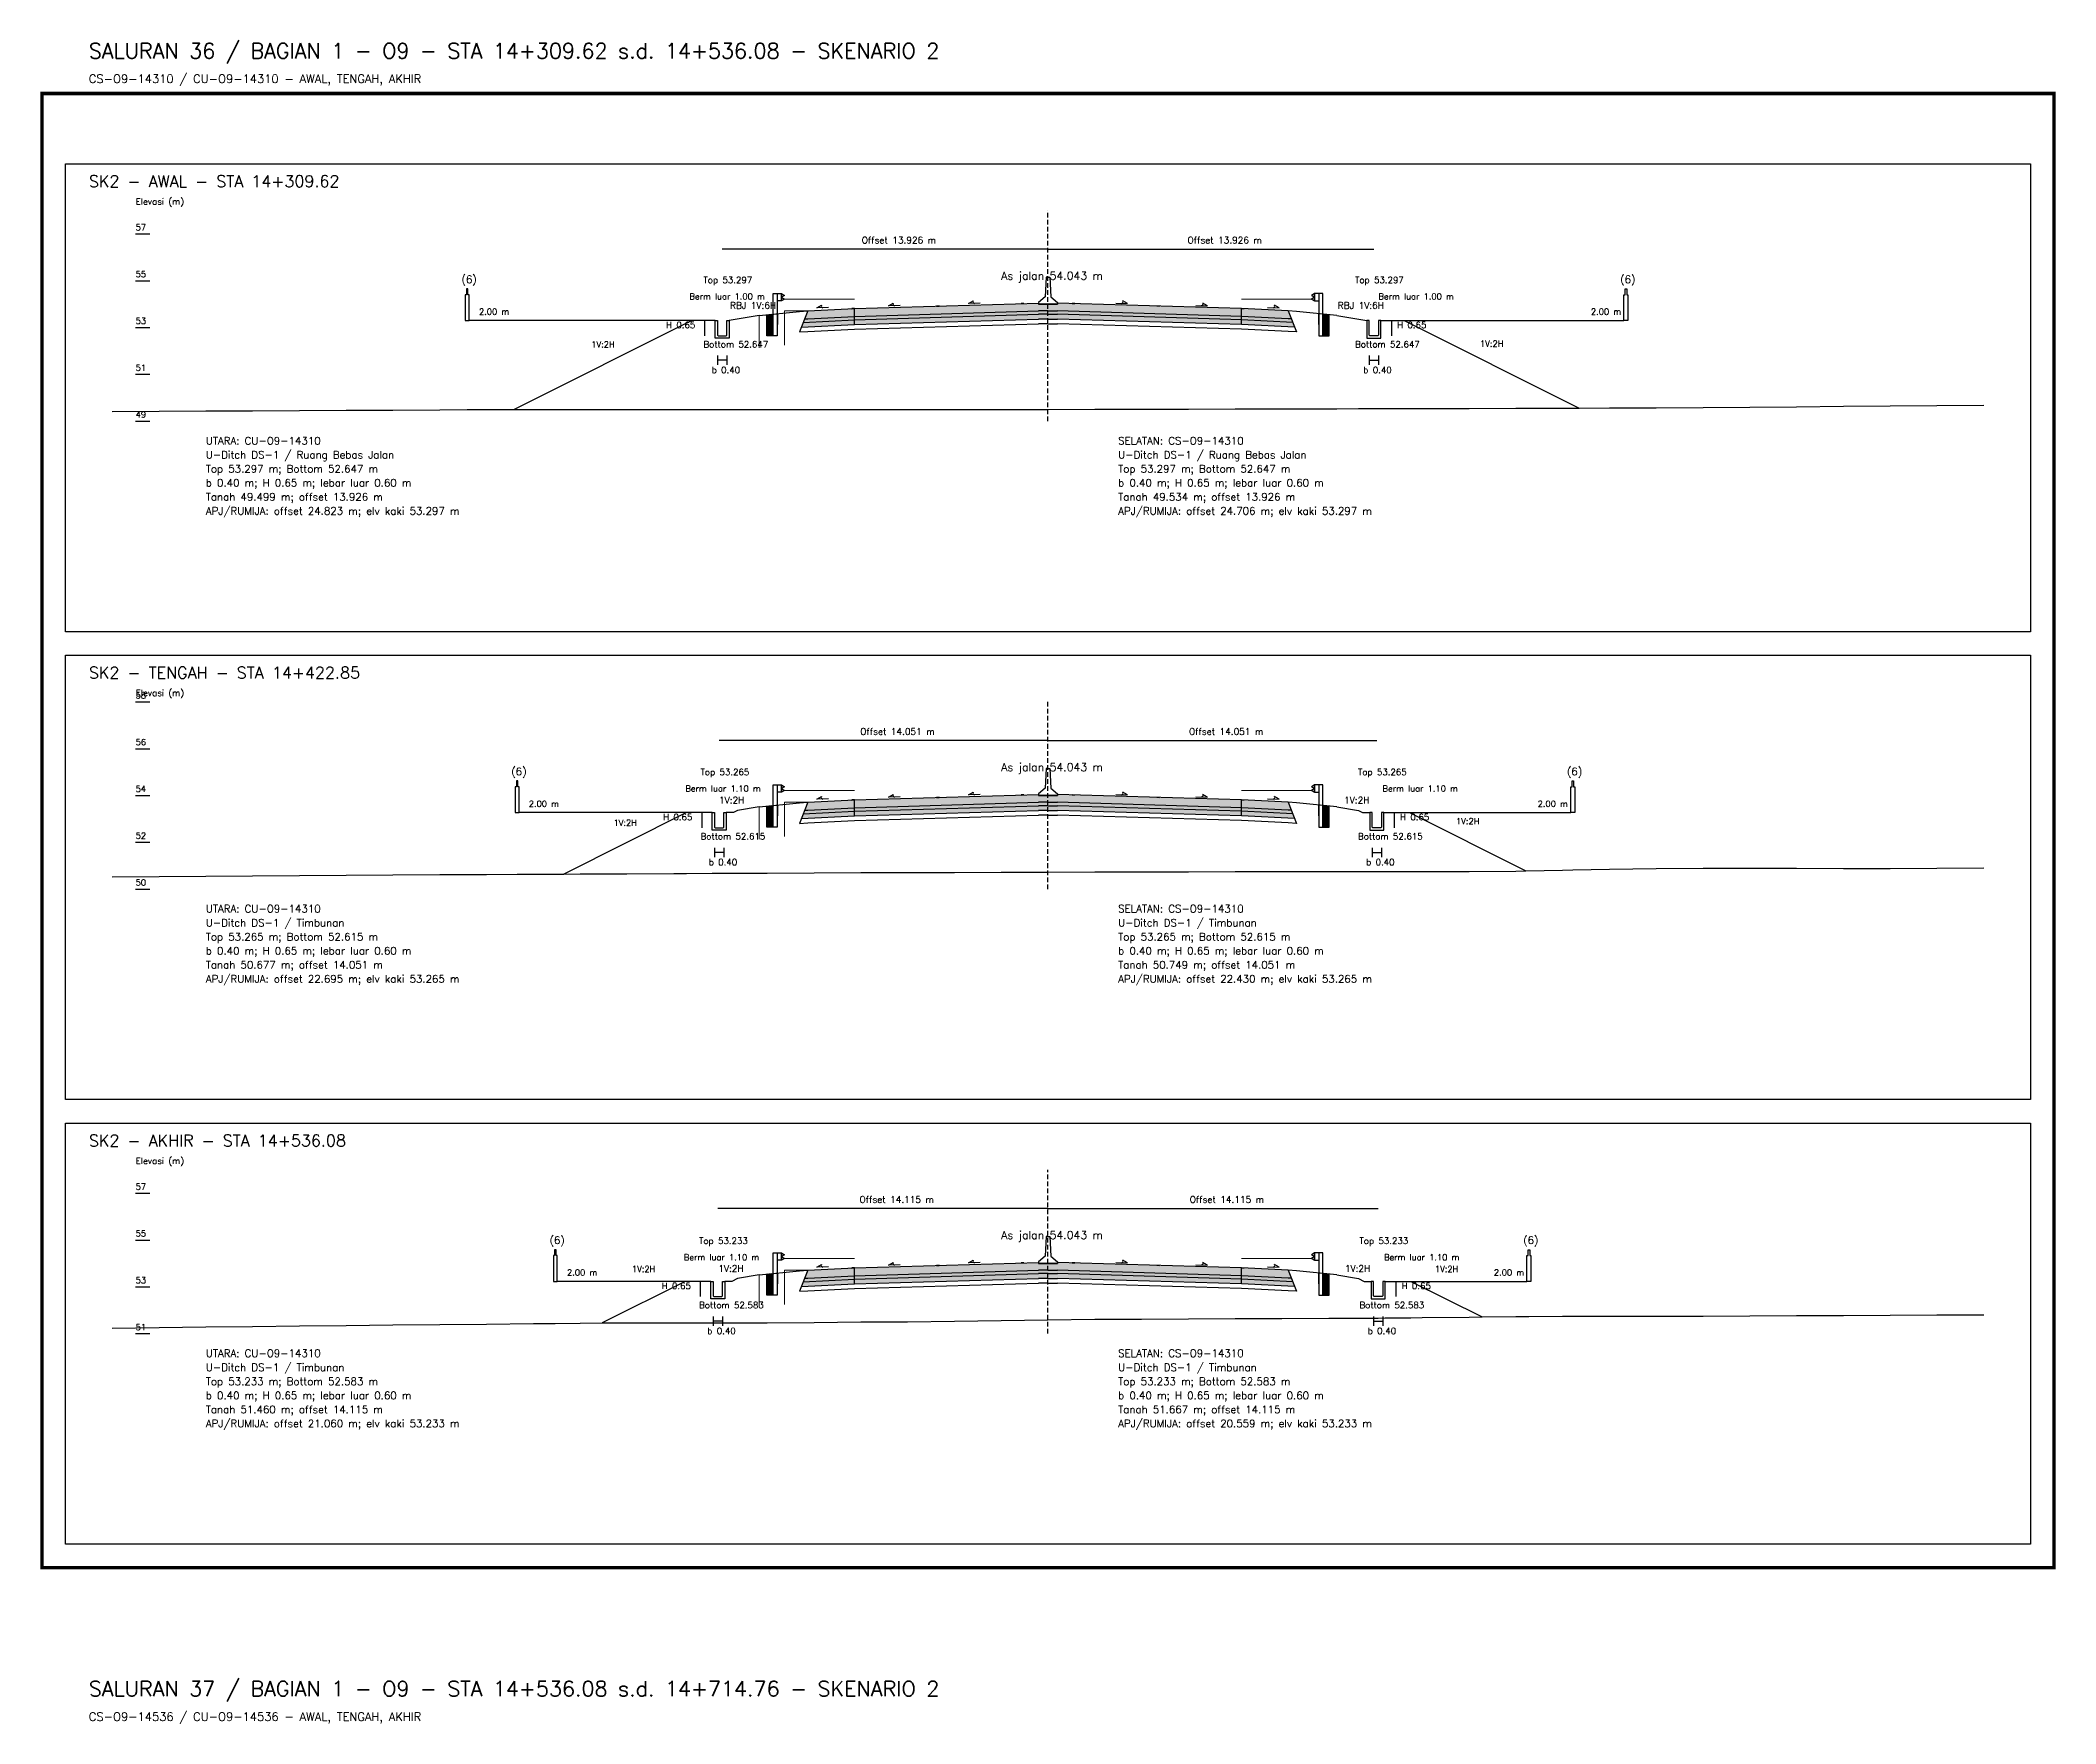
# Model space of a CAD drawing. Header units: metres. Extents: x -24715 to -24517, y 27498 to 30841.
# Drawn here: x -24617.7 to -24531.5, y 28049.6 to 28121.5 of the extents above; entities that cross this region are included whole.
import ezdxf

# ---------------------------------------------------------------- set-up
doc = ezdxf.new("R2010")
doc.units = ezdxf.units.M
doc.linetypes.add('PS_DASH', pattern=[0.3, 0.2, -0.1])
for name, color, linetype, lineweight in [('Dimensi', 230, 'Continuous', 20), ('GRS-ARSIR (HATCH)', 8, 'Continuous', 9), ('Guardrail', 20, 'Continuous', 30), ('HATCH - Beton ramping', 210, 'Continuous', 9), ('HATCH - LFA', 30, 'Continuous', 9), ('HATCH - Pavement', 50, 'Continuous', 9), ('Marka', 20, 'Continuous', 30), ('POT_ALL_GROUP', 2, 'Continuous', 70)]:
    doc.layers.add(name, color=color, linetype=linetype, lineweight=lineweight)
for name, color, linetype in [('POT_ALL_APJ', 2, 'Continuous'), ('POT_ALL_BORDER', 8, 'Continuous'), ('POT_ALL_CHANNEL2', 7, 'Continuous'), ('POT_ALL_DIM', 7, 'Continuous'), ('POT_ALL_GROUND', 1, 'Continuous'), ('POT_ALL_GUIDE', 8, 'Continuous'), ('POT_ALL_ROAD', 4, 'Continuous')]:
    doc.layers.add(name, color=color, linetype=linetype)
doc.styles.get("Standard").update_dxf_attribs({"font": 'simplex.shx'})

# ---------------------------------------------------------------- blocks, each defined once
blk = doc.blocks.new('JALAN_ASLI_TIPIKAL_2OKT_METER')
at = {"layer": 'Guardrail', "lineweight": 9}
h = blk.add_hatch(dxfattribs=at)
h.set_pattern_fill('JIS_LC_20', color=256, scale=0.002)
h.set_pattern_definition([(45, (-29.65569, -21.99233), (-0.02828427, 0.02828427), []), (45, (-29.65489, -21.99233), (-0.02828427, 0.02828427), [])])
h.paths.add_polyline_path([(-12.025, -1.394), (-11.753, -1.394), (-11.753, -0.471), (-12.018, -0.498)])
h = blk.add_hatch(dxfattribs=at)
h.set_pattern_fill('JIS_LC_20', color=256, scale=0.002)
h.set_pattern_definition([(45, (-29.40569, -21.99233), (-0.02828427, 0.02828427), []), (45, (-29.40489, -21.99233), (-0.02828427, 0.02828427), [])])
h.paths.add_polyline_path([(12.018, -0.498), (11.753, -0.471), (11.753, -1.394), (12.025, -1.394)])
at = {"layer": 'HATCH - Beton ramping'}
h = blk.add_hatch(dxfattribs=at)
h.set_pattern_fill('AR-CONC', color=256, scale=0.0005)
h.set_pattern_definition([(50, (-28.949556, -21.99233), (0.09109233, -0.00796954), [0.009525, -0.104775]), (355, (-28.94956, -21.99233), (-0.0176217, 0.09552842), [0.00762, -0.0838203]), (100.45144, (-28.941965, -21.992995), (0.07347062, 0.08755888), [0.008095, -0.08904512]), (46.1842, (-28.94956, -21.96693), (0.13553952, -0.02102116), [0.0142875, -0.1571625]), (96.63556, (-28.93826, -21.96868), (0.11870207, 0.12371306), [0.0121425, -0.1335678]), (351.18415, (-28.94956, -21.96693), (0.11870207, 0.12371306), [0.01143, -0.12572987]), (21, (-28.936856, -21.97328), (0.0758072, -0.0511326), [0.009525, -0.104775]), (326, (-28.93686, -21.97328), (0.03090101, 0.09209398), [0.00762, -0.08382]), (71.45144, (-28.93054, -21.97754), (0.1067082, 0.04096138), [0.008095, -0.08904497]), (37.5, (-28.949556, -21.99233), (0.001544302, 0.04227752), [0, -0.082804, 0, -0.08509, 0, -0.0841375]), (7.5, (-28.949556, -21.99233), (0.03340983, 0.05009029), [0, -0.048514, 0, -0.080899, 0, -0.0320675]), (327.5, (-28.977877, -21.99233), (0.067795298, -0.002864372), [0, -0.03175, 0, -0.09906, 0, -0.131445]), (317.5, (-28.990577, -21.99233), (0.07406459, 0.01271325), [0, -0.041275, 0, -0.065786, 0, -0.093345])])
h.paths.add_polyline_path([(-8.27, -0.566), (-10.401, -0.666), (-10.461, -0.826), (-8.27, -0.716)])
h.paths.add_polyline_path([(-0.4, -0.48), (0, -0.48), (0, -0.33), (-0.4, -0.33), (-8.27, -0.566), (-8.27, -0.716)])
h = blk.add_hatch(dxfattribs=at)
h.set_pattern_fill('AR-CONC', color=256, scale=0.0005)
h.set_pattern_definition([(50, (-28.699556, -21.99233), (0.09109233, -0.00796954), [0.009525, -0.104775]), (355, (-28.69956, -21.99233), (-0.01762171, 0.09552842), [0.00762, -0.0838203]), (100.45144, (-28.691965, -21.992995), (0.07347062, 0.08755888), [0.008095, -0.08904512]), (46.1842, (-28.69956, -21.96693), (0.13553952, -0.02102116), [0.0142875, -0.1571625]), (96.63556, (-28.68826, -21.96868), (0.11870207, 0.12371306), [0.0121425, -0.1335678]), (351.18415, (-28.69956, -21.96693), (0.11870207, 0.12371306), [0.01143, -0.12572987]), (21, (-28.686856, -21.97328), (0.0758072, -0.0511326), [0.009525, -0.104775]), (326, (-28.68686, -21.97328), (0.03090101, 0.09209398), [0.00762, -0.08382]), (71.45144, (-28.68054, -21.97754), (0.10670821, 0.04096138), [0.008095, -0.08904497]), (37.5, (-28.699556, -21.99233), (0.001544302, 0.04227752), [0, -0.082804, 0, -0.08509, 0, -0.0841375]), (7.5, (-28.699556, -21.99233), (0.03340983, 0.050090287), [0, -0.048514, 0, -0.080899, 0, -0.0320675]), (327.5, (-28.727877, -21.99233), (0.067795298, -0.002864372), [0, -0.03175, 0, -0.09906, 0, -0.131445]), (317.5, (-28.740577, -21.99233), (0.07406459, 0.012713246), [0, -0.041275, 0, -0.065786, 0, -0.093345])])
h.paths.add_polyline_path([(8.27, -0.566), (10.401, -0.666), (10.461, -0.826), (8.27, -0.716)])
h.paths.add_polyline_path([(0.4, -0.48), (0, -0.48), (0, -0.33), (0.4, -0.33), (8.27, -0.566), (8.27, -0.716)])
at = {"layer": 'HATCH - LFA'}
h = blk.add_hatch(dxfattribs=at)
h.set_pattern_fill('GRAVEL', color=256, scale=0.0075)
h.set_pattern_definition([(228.012788, (-28.812396, -21.801831), (-1.524, -1.7145), [0.0256291, -2.5372863]), (184.96974, (-28.829541, -21.820881), (2.2859999991, 0.1905000109), [0.04398035, -4.3540537]), (132.510447, (-28.873356, -21.824691), (1.9050000008, -2.0954999993), [0.0310111, -3.0701042]), (267.27369, (-28.947651, -21.872316), (0.1905000004, 3.81), [0.0400503, -3.9649828]), (292.833654, (-28.949556, -21.912321), (-0.9525, 2.286), [0.0392725, -3.8879856]), (357.27369, (-28.934316, -21.948516), (-3.81, 0.1905000004), [0.0400503, -3.9649828]), (37.69424, (-28.894311, -21.950421), (-2.4764999999, -1.9050000001), [0.0529645, -5.24348365]), (72.255328, (-28.852401, -21.918036), (1.3335000004, 4.1909999999), [0.050004, -4.95039425]), (121.429566, (-28.837161, -21.870411), (-1.5240000002, 2.4764999999), [0.040186, -3.9784159]), (175.23636, (-28.858116, -21.836121), (2.0955, -0.1905), [0.0458785, -2.2480453]), (222.397438, (-28.903836, -21.832311), (-2.2859999999, -2.0955000001), [0.05933084, -5.8737579]), (138.814075, (-28.759056, -21.874221), (-1.3335, 1.143), [0.0202503, -2.0047924]), (171.469234, (-28.774296, -21.860886), (2.4765, -0.3809999996), [0.03852615, -3.8140979]), (225, (-28.8124, -21.85517), (0, -0.1905), [0.0269407, -0.242467]), (203.19859, (-28.82573, -21.832311), (0.9525, 0.381), [0.0145081, -1.4362967]), (291.80141, (-28.839066, -21.838026), (-0.1905, 0.5715), [0.0205174, -1.0053565]), (30.96376, (-28.831446, -21.857076), (0.5715, 0.381), [0.033324, -1.0774724]), (161.56505, (-28.80287, -21.83993), (0.381, -0.1905), [0.0240965, -0.5783174]), (16.38954, (-28.949556, -21.838026), (1.905, 0.5715), [0.0337566, -3.341912]), (70.346176, (-28.917171, -21.828501), (-0.762, -2.0955), [0.0283199, -2.8036662]), (293.19859, (-28.80287, -21.801831), (-0.381, 0.9525), [0.029016, -1.4217888]), (343.61046, (-28.791441, -21.828501), (-1.905, 0.5715), [0.0337566, -3.341912]), (339.443955, (-28.949556, -21.956136), (-0.9525, 0.381), [0.0325526, -1.5950801]), (294.77514, (-28.919076, -21.967566), (-0.952500001, 2.0954999995), [0.0272754, -2.7002695]), (66.80141, (-28.800966, -21.992331), (0.381, 0.9525), [0.029016, -1.4217888]), (17.354025, (-28.789536, -21.965661), (-2.4765, -0.762), [0.0319337, -3.1614282]), (69.443955, (-28.89431, -21.992331), (-0.381, -0.9525), [0.0162763, -1.6113564]), (101.30993, (-28.812396, -21.99233), (-0.1905, 0.762), [0.0097136, -0.9616496]), (165.96376, (-28.8143, -21.982806), (0.5715, -0.1905), [0.0392725, -0.7461791]), (186.009006, (-28.852401, -21.973281), (1.905, 0.1905), [0.036395, -3.6031024]), (303.69007, (-28.831446, -21.87422), (-0.1905, 0.381), [0.0274743, -0.6593832]), (353.157227, (-28.816206, -21.897081), (3.2385, -0.3809999998), [0.0479668, -4.7487007]), (60.945396, (-28.76858, -21.902796), (-0.762, -1.3335), [0.0196131, -1.9417044]), (90, (-28.75906, -21.88565), (-0.1905, 0.1905), [0.01143, -0.17907]), (120.256437, (-28.856211, -21.967566), (0.762, -1.3335), [0.026465, -2.6200456]), (48.012787, (-28.869546, -21.944706), (1.524, 1.7145), [0.0512582, -2.5116572]), (0, (-28.83526, -21.9066), (0.1905, 0.1905), [0.04953, -0.14097]), (325.304846, (-28.785726, -21.906606), (1.9050000007, -1.333499999), [0.0301207, -2.9819488]), (254.0546, (-28.76096, -21.92375), (-0.1905, -0.762), [0.0277372, -1.3591238]), (207.645975, (-28.768581, -21.950421), (-3.6195000001, -1.9049999997), [0.0451609, -4.4709348]), (175.426079, (-28.808586, -21.971376), (-2.4765, 0.1905), [0.0477772, -4.7299385])])
h.paths.add_polyline_path([(-8.27, -0.716), (-10.461, -0.826), (-10.54, -1.03), (-8.27, -0.916)])
h.paths.add_polyline_path([(-0.4, -0.68), (0, -0.68), (0, -0.48), (-0.4, -0.48), (-8.27, -0.716), (-8.27, -0.916)])
h = blk.add_hatch(dxfattribs=at)
h.set_pattern_fill('GRAVEL', color=256, scale=0.0075)
h.set_pattern_definition([(228.012788, (-28.562396, -21.801831), (-1.524, -1.7145), [0.0256291, -2.5372863]), (184.96974, (-28.579541, -21.820881), (2.2859999991, 0.1905000109), [0.04398035, -4.3540537]), (132.510447, (-28.623356, -21.824691), (1.9050000008, -2.0954999993), [0.0310111, -3.0701042]), (267.27369, (-28.697651, -21.872316), (0.1905000004, 3.81), [0.04005034, -3.9649828]), (292.833654, (-28.699556, -21.912321), (-0.9525, 2.286), [0.0392725, -3.8879856]), (357.27369, (-28.684316, -21.948516), (-3.81, 0.1905000004), [0.04005034, -3.9649828]), (37.69424, (-28.644311, -21.950421), (-2.4764999999, -1.9050000001), [0.0529645, -5.24348365]), (72.255328, (-28.602401, -21.918036), (1.3335000004, 4.1909999999), [0.050004, -4.95039425]), (121.429566, (-28.587161, -21.870411), (-1.5240000002, 2.4764999999), [0.040186, -3.9784159]), (175.23636, (-28.608116, -21.836121), (2.0955, -0.1905000003), [0.0458785, -2.2480453]), (222.397438, (-28.653836, -21.832311), (-2.2859999999, -2.0955000001), [0.05933084, -5.87375794]), (138.814075, (-28.509056, -21.874221), (-1.3335, 1.143), [0.02025034, -2.0047924]), (171.469234, (-28.524296, -21.860886), (2.4765, -0.3809999996), [0.03852615, -3.8140979]), (225, (-28.5624, -21.85517), (0, -0.1905), [0.0269407, -0.242467]), (203.19859, (-28.57573, -21.832311), (0.9525, 0.381), [0.0145081, -1.4362967]), (291.80141, (-28.589066, -21.838026), (-0.1905, 0.5715), [0.0205174, -1.0053565]), (30.96376, (-28.581446, -21.857076), (0.5715, 0.381), [0.033324, -1.0774724]), (161.56505, (-28.55287, -21.83993), (0.381, -0.1905), [0.0240965, -0.57831736]), (16.38954, (-28.699556, -21.838026), (1.905, 0.5715), [0.0337566, -3.341912]), (70.346176, (-28.667171, -21.828501), (-0.762, -2.0955), [0.0283199, -2.8036662]), (293.19859, (-28.55287, -21.801831), (-0.381, 0.9525), [0.029016, -1.4217888]), (343.61046, (-28.541441, -21.828501), (-1.905, 0.5714999999), [0.0337566, -3.341912]), (339.443955, (-28.699556, -21.956136), (-0.9525, 0.381), [0.03255264, -1.5950801]), (294.77514, (-28.669076, -21.967566), (-0.952500001, 2.0954999995), [0.0272754, -2.7002695]), (66.80141, (-28.550966, -21.992331), (0.381, 0.9525), [0.029016, -1.4217888]), (17.354025, (-28.539536, -21.965661), (-2.4765, -0.7620000002), [0.0319337, -3.1614282]), (69.443955, (-28.64431, -21.992331), (-0.381, -0.9525), [0.0162763, -1.6113564]), (101.30993, (-28.562396, -21.99233), (-0.1905, 0.762), [0.0097136, -0.9616496]), (165.96376, (-28.5643, -21.982806), (0.5715, -0.1905), [0.0392725, -0.7461791]), (186.009006, (-28.602401, -21.973281), (1.905, 0.1905), [0.036395, -3.6031024]), (303.69007, (-28.581446, -21.87422), (-0.1905, 0.381), [0.0274743, -0.6593832]), (353.157227, (-28.566206, -21.897081), (3.2385, -0.3809999998), [0.04796676, -4.7487007]), (60.945396, (-28.51858, -21.902796), (-0.762, -1.3335), [0.0196131, -1.9417044]), (90, (-28.50906, -21.88565), (-0.1905, 0.1905), [0.01143, -0.17907]), (120.256437, (-28.606211, -21.967566), (0.762, -1.3335), [0.026465, -2.62004556]), (48.012787, (-28.619546, -21.944706), (1.524, 1.7145), [0.0512582, -2.5116572]), (0, (-28.58526, -21.9066), (0.1905, 0.1905), [0.04953, -0.14097]), (325.304846, (-28.535726, -21.906606), (1.9050000007, -1.333499999), [0.0301207, -2.98194875]), (254.054604, (-28.51096, -21.92375), (-0.1905, -0.762), [0.0277372, -1.35912375]), (207.645975, (-28.518581, -21.950421), (-3.6195000001, -1.9049999997), [0.0451609, -4.4709348]), (175.426079, (-28.558586, -21.971376), (-2.4765, 0.1905), [0.0477772, -4.7299385])])
h.paths.add_polyline_path([(8.27, -0.716), (10.461, -0.826), (10.54, -1.03), (8.27, -0.916)])
h.paths.add_polyline_path([(0.4, -0.68), (0, -0.68), (0, -0.48), (0.4, -0.48), (8.27, -0.716), (8.27, -0.916)])
at = {"layer": 'HATCH - Pavement'}
h = blk.add_hatch(dxfattribs=at)
h.set_pattern_fill('AR-CONC', color=256, scale=0.001)
h.set_pattern_definition([(50, (-89.43046, -52.62889), (0.18218467, -0.01593909), [0.01905, -0.20955]), (355, (-89.43046, -52.6289), (-0.03524342, 0.19105685), [0.01524, -0.1676406]), (100.45144, (-89.41528, -52.63022), (0.14694125, 0.17511775), [0.01619, -0.17809024]), (46.1842, (-89.43046, -52.5781), (0.27107904, -0.04204233), [0.028575, -0.314325]), (96.63556, (-89.40787, -52.5816), (0.23740413, 0.2474261), [0.024285, -0.2671356]), (351.18415, (-89.43046, -52.5781), (0.2374041, 0.2474261), [0.02286, -0.2514597]), (21, (-89.40506, -52.59079), (0.1516144, -0.1022652), [0.01905, -0.20955]), (326, (-89.40506, -52.5908), (0.06180203, 0.18418797), [0.01524, -0.16764]), (71.45144, (-89.39243, -52.59931), (0.21341642, 0.08192277), [0.01619, -0.17808994]), (37.5, (-89.43046, -52.62889), (0.003088603, 0.08455504), [0, -0.165608, 0, -0.17018, 0, -0.168275]), (7.5, (-89.43046, -52.62889), (0.06681966, 0.100180575), [0, -0.097028, 0, -0.161798, 0, -0.064135]), (327.5, (-89.4871, -52.62889), (0.135590595, -0.005728744), [0, -0.0635, 0, -0.19812, 0, -0.26289]), (317.5, (-89.5125, -52.62889), (0.14812918, 0.02542649), [0, -0.08255, 0, -0.131572, 0, -0.18669])])
h.paths.add_polyline_path([(-8.27, -0.236), (-10.27, -0.336), (-10.401, -0.673), (-10.27, -0.666), (-8.27, -0.566)])
h.paths.add_polyline_path([(-0.4, -0.33), (0, -0.33), (0, 0), (-0.4, 0), (-8.27, -0.236), (-8.27, -0.566)])
h = blk.add_hatch(dxfattribs=at)
h.set_pattern_fill('AR-CONC', color=256, scale=0.001)
h.set_pattern_definition([(50, (-89.18046, -52.62889), (0.18218467, -0.01593909), [0.01905, -0.20955]), (355, (-89.18046, -52.6289), (-0.03524342, 0.19105685), [0.01524, -0.16764058]), (100.45144, (-89.16528, -52.63022), (0.14694125, 0.17511775), [0.01619, -0.17809024]), (46.1842, (-89.18046, -52.5781), (0.27107904, -0.04204233), [0.028575, -0.314325]), (96.63556, (-89.15787, -52.5816), (0.23740413, 0.2474261), [0.024285, -0.2671356]), (351.18415, (-89.18046, -52.5781), (0.2374041, 0.2474261), [0.02286, -0.2514597]), (21, (-89.15506, -52.59079), (0.1516144, -0.1022652), [0.01905, -0.20955]), (326, (-89.15506, -52.5908), (0.06180203, 0.18418797), [0.01524, -0.16764]), (71.45144, (-89.14243, -52.59931), (0.21341642, 0.08192277), [0.01619, -0.17808994]), (37.5, (-89.18046, -52.62889), (0.003088603, 0.08455504), [0, -0.165608, 0, -0.17018, 0, -0.168275]), (7.5, (-89.18046, -52.62889), (0.06681966, 0.100180575), [0, -0.097028, 0, -0.161798, 0, -0.064135]), (327.5, (-89.2371, -52.62889), (0.135590595, -0.005728744), [0, -0.0635, 0, -0.19812, 0, -0.26289]), (317.5, (-89.2625, -52.62889), (0.14812918, 0.02542649), [0, -0.08255, 0, -0.131572, 0, -0.18669])])
h.paths.add_polyline_path([(8.27, -0.236), (10.27, -0.336), (10.401, -0.673), (10.27, -0.666), (8.27, -0.566)])
h.paths.add_polyline_path([(0.4, -0.33), (0, -0.33), (0, 0), (0.4, 0), (8.27, -0.236), (8.27, -0.566)])
at = {"layer": 'Marka'}
h = blk.add_hatch(color=256, dxfattribs=at)
h.dxf.hatch_style = 1
h.paths.add_polyline_path([(-8.27, -0.23), (-8.39, -0.236), (-8.39, -0.242), (-8.27, -0.236)])
h.paths.add_polyline_path([(-4.65, -0.122), (-4.77, -0.125), (-4.77, -0.131), (-4.65, -0.128)])
h.paths.add_polyline_path([(-1.03, -0.019), (-1.03, -0.013), (-1.15, -0.017), (-1.15, -0.023)])
h = blk.add_hatch(color=256, dxfattribs=at)
h.dxf.hatch_style = 1
h.paths.add_polyline_path([(8.27, -0.23), (8.39, -0.236), (8.39, -0.242), (8.27, -0.236)])
h.paths.add_polyline_path([(4.65, -0.122), (4.77, -0.125), (4.77, -0.131), (4.65, -0.128)])
h.paths.add_polyline_path([(1.03, -0.019), (1.03, -0.013), (1.15, -0.017), (1.15, -0.023)])
for p, q in [((-8.27, -0.236), (-0.4, 0)), ((8.27, -0.236), (0.4, 0)), ((-12.353, -0.533), (-10.622, -0.354)), ((-10.27, -0.336), (-10.62, -1.234)), ((-10.62, -0.354), (-10.27, -0.336)), ((-10.461, -0.826), (-8.27, -0.716)), ((-10.401, -0.673), (-10.27, -0.666)), ((-10.27, -0.336), (-8.27, -0.236)), ((-10.27, -0.666), (-8.27, -0.566)), ((-8.27, -0.916), (-8.27, -0.236)), ((-8.27, -0.566), (-0.4, -0.33)), ((-8.27, -0.716), (-0.4, -0.48)), ((-8.27, -0.916), (-0.4, -0.68)), ((0, -0.05), (-0.4, -0.05)), ((0, -0.33), (-0.4, -0.33)), ((0, -0.48), (-0.4, -0.48)), ((0, -0.68), (-0.4, -0.68)), ((0, -0.05), (0.4, -0.05)), ((0, -0.33), (0.4, -0.33)), ((0, -0.48), (0.4, -0.48)), ((0, -0.68), (0.4, -0.68)), ((8.27, -0.566), (0.4, -0.33)), ((8.27, -0.716), (0.4, -0.48)), ((8.27, -0.916), (0.4, -0.68)), ((8.27, -0.916), (8.27, -0.236)), ((10.27, -0.336), (8.27, -0.236)), ((10.27, -0.666), (8.27, -0.566)), ((10.461, -0.826), (8.27, -0.716)), ((10.27, -0.336), (10.62, -1.234)), ((10.62, -0.354), (10.27, -0.336)), ((10.401, -0.673), (10.27, -0.666)), ((12.353, -0.533), (10.622, -0.354)), ((-10.62, -1.234), (-10.27, -1.216)), ((-10.54, -1.03), (-8.27, -0.916)), ((-10.27, -1.216), (-8.27, -1.116)), ((-8.27, -1.116), (-0.4, -0.88)), ((0, -0.88), (-0.4, -0.88)), ((0, -0.88), (0.4, -0.88)), ((8.27, -1.116), (0.4, -0.88)), ((10.54, -1.03), (8.27, -0.916)), ((10.27, -1.216), (8.27, -1.116)), ((10.62, -1.234), (10.27, -1.216))]:
    blk.add_line(p, q)
for points in [[(0, 1.11), (-0.075, 1.11), (-0.125, 0.27), (-0.4, 0.03), (-0.4, -0.05), (0, -0.05)], [(0, 1.11), (0.075, 1.11), (0.125, 0.27), (0.4, 0.03), (0.4, -0.05), (0, -0.05)], [(-6.818, -0.116), (-6.616, 0)], [(-3.401, -0.02), (-3.199, 0.096)], [(3.401, -0.02), (3.199, 0.096)], [(6.818, -0.116), (6.616, 0)], [(-9.887, -0.208), (-9.686, -0.092)], [(-9.387, -0.193), (-9.887, -0.208)], [(-6.318, -0.101), (-6.818, -0.116)], [(-2.901, -0.005), (-3.401, -0.02)], [(2.901, -0.005), (3.401, -0.02)], [(6.318, -0.101), (6.818, -0.116)], [(9.387, -0.193), (9.887, -0.208)], [(9.887, -0.208), (9.686, -0.092)]]:
    blk.add_lwpolyline(points)
for centre, start, end in [((-6.556, -0.037), 148.28164, 271.71836), ((-3.139, 0.059), 148.28164, 271.71836), ((3.139, 0.059), 268.28164, 31.71836), ((6.556, -0.037), 268.28164, 31.71836), ((-9.625, -0.129), 148.28164, 271.71836), ((9.625, -0.129), 268.28164, 31.71836)]:
    blk.add_arc(centre, 0.0711, start, end)
at = {"layer": 'Dimensi'}
for p, q in [((-8.27, 0.168), (-11.27, 0.168)), ((8.27, 0.168), (11.27, 0.168))]:
    blk.add_line(p, q, dxfattribs=at)
at = {"layer": 'GRS-ARSIR (HATCH)'}
for p, q in [((-12.353, -0.533), (-12.353, -1.909)), ((-11.27, -0.336), (-11.27, -1.803)), ((-10.27, -0.336), (-11.27, -0.336))]:
    blk.add_line(p, q, dxfattribs=at)
at = {"layer": 'Guardrail'}
for points in [[(-11.753, -1.394), (-11.753, 0.406), (-11.575, 0.406), (-11.575, -1.394), (-11.753, -1.394)], [(-11.575, 0.406), (-11.397, 0.406), (-11.397, 0.094), (-11.575, 0.094)], [(-11.397, 0.25), (-11.397, 0.406), (-11.262, 0.328), (-11.397, 0.25)], [(-11.397, 0.094), (-11.397, 0.25), (-11.262, 0.172), (-11.397, 0.094)], [(11.397, 0.25), (11.397, 0.406), (11.262, 0.328), (11.397, 0.25)], [(11.397, 0.094), (11.397, 0.25), (11.262, 0.172), (11.397, 0.094)], [(11.575, 0.406), (11.397, 0.406), (11.397, 0.094), (11.575, 0.094)], [(11.753, -1.394), (11.753, 0.406), (11.575, 0.406), (11.575, -1.394), (11.753, -1.394)], [(-11.575, -1.394), (-12.025, -1.394), (-12.018, -0.498), (-11.568, -0.453), (-11.575, -1.394)], [(11.575, -1.394), (12.025, -1.394), (12.018, -0.498), (11.568, -0.453), (11.575, -1.394)]]:
    blk.add_lwpolyline(points, dxfattribs=at)
at = {"layer": 'Marka'}
for points in [[(-8.39, -0.242), (-8.27, -0.236), (-8.27, -0.23), (-8.39, -0.236), (-8.39, -0.242)], [(8.39, -0.242), (8.27, -0.236), (8.27, -0.23), (8.39, -0.236), (8.39, -0.242)]]:
    blk.add_lwpolyline(points, dxfattribs=at)
for points in [[(-4.65, -0.122), (-4.77, -0.125), (-4.77, -0.131), (-4.65, -0.128)], [(-1.03, -0.013), (-1.15, -0.017), (-1.15, -0.023), (-1.03, -0.019)], [(1.03, -0.013), (1.15, -0.017), (1.15, -0.023), (1.03, -0.019)], [(4.65, -0.122), (4.77, -0.125), (4.77, -0.131), (4.65, -0.128)]]:
    blk.add_lwpolyline(points, close=True, dxfattribs=at)

msp = doc.modelspace()

# ---------------------------------------------------------------- linework, layer by layer
at = {"layer": 'POT_ALL_APJ', "linetype": 'Continuous'}
for points in [[(-24599.49421, 28110.66574), (-24599.49421, 28109.56133), (-24599.32421, 28109.56133), (-24599.32421, 28110.66574), (-24599.37921, 28110.66574), (-24599.37921, 28110.91574), (-24599.40921, 28110.91574), (-24599.43921, 28110.91574), (-24599.43921, 28110.66574), (-24599.49421, 28110.66574)], [(-24549.79448, 28110.66574), (-24549.79448, 28109.56133), (-24549.96448, 28109.56133), (-24549.96448, 28110.66574), (-24549.90948, 28110.66574), (-24549.90948, 28110.91574), (-24549.87948, 28110.91574), (-24549.84948, 28110.91574), (-24549.84948, 28110.66574), (-24549.79448, 28110.66574)], [(-24589.81217, 28109.56133), (-24599.32421, 28109.56133)], [(-24559.35958, 28109.56133), (-24549.96448, 28109.56133)], [(-24597.36603, 28089.6336), (-24597.36603, 28088.52919), (-24597.19603, 28088.52919), (-24597.19603, 28089.6336), (-24597.25103, 28089.6336), (-24597.25103, 28089.8836), (-24597.28103, 28089.8836), (-24597.31103, 28089.8836), (-24597.31103, 28089.6336), (-24597.36603, 28089.6336)], [(-24552.07061, 28089.6336), (-24552.07061, 28088.52919), (-24552.24061, 28088.52919), (-24552.24061, 28089.6336), (-24552.18561, 28089.6336), (-24552.18561, 28089.8836), (-24552.15561, 28089.8836), (-24552.12561, 28089.8836), (-24552.12561, 28089.6336), (-24552.07061, 28089.6336)], [(-24590.03653, 28088.52919), (-24597.19603, 28088.52919)], [(-24559.13523, 28088.52919), (-24552.24061, 28088.52919)], [(-24595.73061, 28069.60146), (-24595.73061, 28068.49705), (-24595.56061, 28068.49705), (-24595.56061, 28069.60146), (-24595.61561, 28069.60146), (-24595.61561, 28069.85146), (-24595.64561, 28069.85146), (-24595.67561, 28069.85146), (-24595.67561, 28069.60146), (-24595.73061, 28069.60146)], [(-24553.94139, 28069.60146), (-24553.94139, 28068.49705), (-24554.11139, 28068.49705), (-24554.11139, 28069.60146), (-24554.05639, 28069.60146), (-24554.05639, 28069.85146), (-24554.02639, 28069.85146), (-24553.99639, 28069.85146), (-24553.99639, 28069.60146), (-24553.94139, 28069.60146)], [(-24590.10081, 28068.49705), (-24595.56061, 28068.49705)], [(-24559.07094, 28068.49705), (-24554.11139, 28068.49705)]]:
    msp.add_lwpolyline(points, dxfattribs=at)
at = {"layer": 'POT_ALL_BORDER', "linetype": 'Continuous'}
for points in [[(-24616.58588, 28116.26387), (-24532.58588, 28116.26387), (-24532.58588, 28096.26387), (-24616.58588, 28096.26387), (-24616.58588, 28116.26387)], [(-24616.58588, 28095.26387), (-24532.58588, 28095.26387), (-24532.58588, 28076.26387), (-24616.58588, 28076.26387), (-24616.58588, 28095.26387)], [(-24616.58588, 28075.26387), (-24532.58588, 28075.26387), (-24532.58588, 28057.26387), (-24616.58588, 28057.26387), (-24616.58588, 28075.26387)]]:
    msp.add_lwpolyline(points, dxfattribs=at)
at = {"layer": 'POT_ALL_CHANNEL2', "linetype": 'Continuous'}
for points in [[(-24588.31217, 28109.56133), (-24588.21217, 28109.56133), (-24588.21217, 28108.81133), (-24588.81217, 28108.81133), (-24588.81217, 28109.56133), (-24588.71217, 28109.56133), (-24588.71217, 28108.94133), (-24588.68217, 28108.91133), (-24588.34217, 28108.91133), (-24588.31217, 28108.94133), (-24588.31217, 28109.56133)], [(-24560.85958, 28109.56133), (-24560.95958, 28109.56133), (-24560.95958, 28108.81133), (-24560.35958, 28108.81133), (-24560.35958, 28109.56133), (-24560.45958, 28109.56133), (-24560.45958, 28108.94133), (-24560.48958, 28108.91133), (-24560.82958, 28108.91133), (-24560.85958, 28108.94133), (-24560.85958, 28109.56133)], [(-24588.43653, 28088.52919), (-24588.33653, 28088.52919), (-24588.33653, 28087.77919), (-24588.93653, 28087.77919), (-24588.93653, 28088.52919), (-24588.83653, 28088.52919), (-24588.83653, 28087.90919), (-24588.80653, 28087.87919), (-24588.46653, 28087.87919), (-24588.43653, 28087.90919), (-24588.43653, 28088.52919)], [(-24560.73523, 28088.52919), (-24560.83523, 28088.52919), (-24560.83523, 28087.77919), (-24560.23523, 28087.77919), (-24560.23523, 28088.52919), (-24560.33523, 28088.52919), (-24560.33523, 28087.90919), (-24560.36523, 28087.87919), (-24560.70523, 28087.87919), (-24560.73523, 28087.90919), (-24560.73523, 28088.52919)], [(-24588.50081, 28068.49705), (-24588.40081, 28068.49705), (-24588.40081, 28067.74705), (-24589.00081, 28067.74705), (-24589.00081, 28068.49705), (-24588.90081, 28068.49705), (-24588.90081, 28067.87705), (-24588.87081, 28067.84705), (-24588.53081, 28067.84705), (-24588.50081, 28067.87705), (-24588.50081, 28068.49705)], [(-24560.67094, 28068.49705), (-24560.77094, 28068.49705), (-24560.77094, 28067.74705), (-24560.17094, 28067.74705), (-24560.17094, 28068.49705), (-24560.27094, 28068.49705), (-24560.27094, 28067.87705), (-24560.30094, 28067.84705), (-24560.64094, 28067.84705), (-24560.67094, 28067.87705), (-24560.67094, 28068.49705)]]:
    msp.add_lwpolyline(points, dxfattribs=at)
at = {"layer": 'POT_ALL_DIM', "linetype": 'Continuous'}
for points in [[(-24574.58588, 28112.6069), (-24588.51217, 28112.6069)], [(-24574.58588, 28112.6069), (-24560.65958, 28112.6069)], [(-24589.26217, 28109.56133), (-24589.26217, 28108.91133)], [(-24559.90958, 28109.56133), (-24559.90958, 28108.91133)], [(-24588.71217, 28108.06133), (-24588.71217, 28107.66133)], [(-24588.31217, 28107.86133), (-24588.71217, 28107.86133)], [(-24588.31217, 28108.06133), (-24588.31217, 28107.66133)], [(-24560.85958, 28108.06133), (-24560.85958, 28107.66133)], [(-24560.85958, 28107.86133), (-24560.45958, 28107.86133)], [(-24560.45958, 28108.06133), (-24560.45958, 28107.66133)], [(-24574.58588, 28091.60687), (-24588.63653, 28091.60687)], [(-24574.58588, 28091.60687), (-24560.53523, 28091.60687)], [(-24589.38653, 28088.52919), (-24589.38653, 28087.87919)], [(-24559.78523, 28088.52919), (-24559.78523, 28087.87919)], [(-24588.83653, 28087.02919), (-24588.83653, 28086.62919)], [(-24588.43653, 28086.82919), (-24588.83653, 28086.82919)], [(-24588.43653, 28087.02919), (-24588.43653, 28086.62919)], [(-24560.73523, 28087.02919), (-24560.73523, 28086.62919)], [(-24560.73523, 28086.82919), (-24560.33523, 28086.82919)], [(-24560.33523, 28087.02919), (-24560.33523, 28086.62919)], [(-24574.58588, 28071.60687), (-24588.70081, 28071.60687)], [(-24574.58588, 28071.60687), (-24560.47094, 28071.60687)], [(-24589.45081, 28068.49705), (-24589.45081, 28067.84705)], [(-24559.72094, 28068.49705), (-24559.72094, 28067.84705)], [(-24588.90081, 28066.99705), (-24588.90081, 28066.59705)], [(-24588.50081, 28066.99705), (-24588.50081, 28066.59705)], [(-24560.67094, 28066.99705), (-24560.67094, 28066.59705)], [(-24560.27094, 28066.99705), (-24560.27094, 28066.59705)], [(-24588.50081, 28066.79705), (-24588.90081, 28066.79705)], [(-24560.67094, 28066.79705), (-24560.27094, 28066.79705)]]:
    msp.add_lwpolyline(points, dxfattribs=at)
at = {"layer": 'POT_ALL_GROUND', "linetype": 'Continuous'}
for points in [[(-24614.58588, 28105.67558), (-24612.58588, 28105.68588), (-24610.58588, 28105.69617), (-24608.58588, 28105.70647), (-24606.58588, 28105.71676), (-24604.58588, 28105.72705), (-24602.58588, 28105.73735), (-24600.58588, 28105.74764), (-24599.40921, 28105.7537), (-24598.58588, 28105.75794), (-24597.40921, 28105.76286), (-24596.58588, 28105.76293), (-24594.58588, 28105.76308), (-24592.58588, 28105.76319), (-24590.58588, 28105.76326), (-24589.81217, 28105.76329), (-24588.81217, 28105.76333), (-24588.58588, 28105.76334), (-24588.51217, 28105.76334), (-24588.21217, 28105.76335), (-24587.85579, 28105.76337), (-24586.93915, 28105.7634), (-24586.58588, 28105.76342), (-24584.58588, 28105.76349), (-24582.58588, 28105.76357), (-24580.58588, 28105.76364), (-24578.58588, 28105.76372), (-24576.58588, 28105.76379), (-24574.58588, 28105.76386), (-24572.58588, 28105.76897), (-24570.58588, 28105.77534), (-24568.58588, 28105.78017), (-24566.58588, 28105.78463), (-24564.58588, 28105.78908), (-24562.58588, 28105.79273), (-24562.2326, 28105.79358), (-24561.31596, 28105.79606), (-24560.95958, 28105.79706), (-24560.65958, 28105.7979), (-24560.58588, 28105.79811), (-24560.35958, 28105.79874), (-24559.35958, 28105.80154), (-24558.58588, 28105.80371), (-24556.58588, 28105.80931), (-24554.58588, 28105.81492), (-24552.58588, 28105.81966), (-24551.87948, 28105.82126), (-24550.58588, 28105.8242), (-24549.87948, 28105.8258), (-24548.58588, 28105.83355), (-24546.58588, 28105.84673), (-24544.58588, 28105.8625), (-24542.58588, 28105.87991), (-24540.58588, 28105.89731), (-24538.58588, 28105.91472), (-24536.58588, 28105.93213), (-24534.58588, 28105.94953)], [(-24614.58588, 28085.78992), (-24612.58588, 28085.80385), (-24610.58588, 28085.81778), (-24608.58588, 28085.8317), (-24606.58588, 28085.84563), (-24604.58588, 28085.85956), (-24602.58588, 28085.86982), (-24600.58588, 28085.87997), (-24598.58588, 28085.89012), (-24597.28103, 28085.89674), (-24596.58588, 28085.90027), (-24595.28103, 28085.90689), (-24594.58588, 28085.91042), (-24592.58588, 28085.92056), (-24590.58588, 28085.93071), (-24590.03653, 28085.9335), (-24588.93653, 28085.93908), (-24588.63653, 28085.9406), (-24588.58588, 28085.94086), (-24588.33653, 28085.94213), (-24587.85579, 28085.94457), (-24586.93915, 28085.94859), (-24586.58588, 28085.94998), (-24584.58588, 28085.95785), (-24582.58588, 28085.96573), (-24580.58588, 28085.97136), (-24578.58588, 28085.97719), (-24576.58588, 28085.98302), (-24574.58588, 28085.98885), (-24572.58588, 28085.99469), (-24570.58588, 28086.00052), (-24568.58588, 28086.00635), (-24566.58588, 28086.01249), (-24564.58588, 28086.01272), (-24562.58588, 28086.01258), (-24562.2326, 28086.01258), (-24561.31596, 28086.01259), (-24560.83523, 28086.01265), (-24560.58588, 28086.01269), (-24560.53523, 28086.01269), (-24560.23523, 28086.01274), (-24559.13523, 28086.01294), (-24558.58588, 28086.01315), (-24556.58588, 28086.01365), (-24554.58588, 28086.02938), (-24554.15561, 28086.03942), (-24552.58588, 28086.07605), (-24552.15561, 28086.08609), (-24550.58588, 28086.11699), (-24548.58588, 28086.14347), (-24546.58588, 28086.1576), (-24544.58588, 28086.15566), (-24542.58588, 28086.1514), (-24540.58588, 28086.14778), (-24538.58588, 28086.14456), (-24536.58588, 28086.15347), (-24534.58588, 28086.16921)], [(-24614.58588, 28066.49917), (-24612.58588, 28066.52615), (-24610.58588, 28066.54937), (-24608.58588, 28066.57258), (-24606.58588, 28066.59521), (-24604.58588, 28066.61044), (-24602.58588, 28066.63398), (-24600.58588, 28066.6494), (-24598.58588, 28066.6701), (-24596.58588, 28066.69219), (-24595.64561, 28066.70257), (-24594.58588, 28066.71427), (-24593.64561, 28066.72464), (-24592.58588, 28066.72371), (-24590.58588, 28066.7272), (-24590.10081, 28066.72646), (-24589.00081, 28066.7248), (-24588.70081, 28066.72434), (-24588.58588, 28066.72417), (-24588.40081, 28066.72389), (-24587.85579, 28066.72306), (-24586.93915, 28066.72167), (-24586.58588, 28066.72114), (-24584.58588, 28066.73884), (-24582.58588, 28066.76295), (-24580.58588, 28066.76469), (-24578.58588, 28066.79226), (-24576.58588, 28066.82596), (-24574.58588, 28066.85341), (-24572.58588, 28066.87802), (-24570.58588, 28066.88595), (-24568.58588, 28066.89548), (-24566.58588, 28066.90438), (-24564.58588, 28066.91166), (-24562.58588, 28066.91895), (-24562.2326, 28066.92024), (-24561.31596, 28066.92458), (-24560.77094, 28066.92866), (-24560.58588, 28066.93005), (-24560.47094, 28066.93091), (-24560.17094, 28066.93315), (-24559.07094, 28066.9422), (-24558.58588, 28066.94676), (-24556.58588, 28066.96795), (-24556.02639, 28066.97478), (-24554.58588, 28066.99234), (-24554.02639, 28066.99916), (-24552.58588, 28067.01403), (-24550.58588, 28067.00697), (-24548.58588, 28067.00359), (-24546.58588, 28067.01341), (-24544.58588, 28067.02338), (-24542.58588, 28067.03439), (-24540.58588, 28067.04539), (-24538.58588, 28067.0564), (-24536.58588, 28067.06462), (-24534.58588, 28067.0714)]]:
    msp.add_lwpolyline(points, dxfattribs=at)
at = {"layer": 'POT_ALL_GROUP', "linetype": 'Continuous', "lineweight": 70, "const_width": 0.15}
msp.add_lwpolyline([(-24617.58588, 28119.26387), (-24531.58588, 28119.26387), (-24531.58588, 28056.26387), (-24617.58588, 28056.26387), (-24617.58588, 28119.26387)], dxfattribs=at)
at = {"layer": 'POT_ALL_GUIDE', "linetype": 'PS_DASH'}
for points in [[(-24574.58588, 28105.26387), (-24574.58588, 28114.26387)], [(-24574.58588, 28085.26387), (-24574.58588, 28093.26387)], [(-24574.58588, 28066.26387), (-24574.58588, 28073.26387)]]:
    msp.add_lwpolyline(points, dxfattribs=at)
at = {"layer": 'POT_ALL_GUIDE', "linetype": 'Continuous'}
for points in [[(-24613.58588, 28113.26387), (-24612.98588, 28113.26387)], [(-24613.58588, 28111.26387), (-24612.98588, 28111.26387)], [(-24613.58588, 28109.26387), (-24612.98588, 28109.26387)], [(-24613.58588, 28107.26387), (-24612.98588, 28107.26387)], [(-24613.58588, 28105.26387), (-24612.98588, 28105.26387)], [(-24613.58588, 28093.26387), (-24612.98588, 28093.26387)], [(-24613.58588, 28091.26387), (-24612.98588, 28091.26387)], [(-24613.58588, 28089.26387), (-24612.98588, 28089.26387)], [(-24613.58588, 28087.26387), (-24612.98588, 28087.26387)], [(-24613.58588, 28085.26387), (-24612.98588, 28085.26387)], [(-24613.58588, 28072.26387), (-24612.98588, 28072.26387)], [(-24613.58588, 28070.26387), (-24612.98588, 28070.26387)], [(-24613.58588, 28068.26387), (-24612.98588, 28068.26387)], [(-24613.58588, 28066.26387), (-24612.98588, 28066.26387)]]:
    msp.add_lwpolyline(points, dxfattribs=at)
at = {"layer": 'POT_ALL_ROAD', "linetype": 'Continuous'}
for points in [[(-24589.81217, 28109.56133), (-24597.40921, 28105.76286)], [(-24588.81217, 28109.56133), (-24589.81217, 28109.56133)], [(-24586.93915, 28109.7735), (-24588.21217, 28109.56133)], [(-24562.2326, 28109.7735), (-24560.95958, 28109.56133)], [(-24560.35958, 28109.56133), (-24559.35958, 28109.56133)], [(-24559.35958, 28109.56133), (-24551.87948, 28105.82126)], [(-24590.03653, 28088.52919), (-24595.28103, 28085.90689)], [(-24588.93653, 28088.52919), (-24590.03653, 28088.52919)], [(-24586.93915, 28088.77348), (-24587.85579, 28088.61955), (-24588.03653, 28088.52919), (-24588.33653, 28088.52919)], [(-24562.2326, 28088.77348), (-24561.31596, 28088.61955), (-24561.13523, 28088.52919), (-24560.83523, 28088.52919)], [(-24560.23523, 28088.52919), (-24559.13523, 28088.52919)], [(-24559.13523, 28088.52919), (-24554.15561, 28086.03942)], [(-24586.93915, 28068.77348), (-24587.85579, 28068.61955), (-24588.10081, 28068.49705), (-24588.40081, 28068.49705)], [(-24562.2326, 28068.77348), (-24561.31596, 28068.61955), (-24561.07094, 28068.49705), (-24560.77094, 28068.49705)], [(-24590.10081, 28068.49705), (-24593.64561, 28066.72464)], [(-24589.00081, 28068.49705), (-24590.10081, 28068.49705)], [(-24560.17094, 28068.49705), (-24559.07094, 28068.49705)], [(-24559.07094, 28068.49705), (-24556.02639, 28066.97478)]]:
    msp.add_lwpolyline(points, dxfattribs=at)

# ---------------------------------------------------------------- block references
at = {"layer": 'POT_ALL_ROAD'}
for p in [(-24574.58588, 28110.3069), (-24574.58588, 28089.30687), (-24574.58588, 28069.30687)]:
    msp.add_blockref('JALAN_ASLI_TIPIKAL_2OKT_METER', p, dxfattribs=at)

# ---------------------------------------------------------------- texts
at = {"layer": 'POT_ALL_APJ'}
for s, height, p in [('(6)', 0.32, (-24599.65921, 28111.16133)), ('(6)', 0.32, (-24550.12948, 28111.16133)), ('2.00 m', 0.26, (-24598.90921, 28109.81133)), ('2.00 m', 0.26, (-24551.37948, 28109.81133)), ('(6)', 0.32, (-24597.53103, 28090.12919)), ('(6)', 0.32, (-24552.40561, 28090.12919)), ('2.00 m', 0.26, (-24596.78103, 28088.77919)), ('2.00 m', 0.26, (-24553.65561, 28088.77919)), ('(6)', 0.32, (-24595.89561, 28070.09705)), ('(6)', 0.32, (-24554.27639, 28070.09705)), ('2.00 m', 0.26, (-24595.14561, 28068.74705)), ('2.00 m', 0.26, (-24555.52639, 28068.74705))]:
    msp.add_text(s, height=height, dxfattribs=at).set_placement(p)
at = {"layer": 'POT_ALL_CHANNEL2'}
for s, height, p in [('Top 53.297', 0.27, (-24589.31217, 28111.16133)), ('Top 53.297', 0.27, (-24561.45958, 28111.16133)), ('Bottom 52.647', 0.27, (-24589.31217, 28108.41133)), ('Bottom 52.647', 0.27, (-24561.45958, 28108.41133)), ('UTARA: CU-O9-14310', 0.32, (-24610.58588, 28104.26387)), ('SELATAN: CS-O9-14310', 0.32, (-24571.58588, 28104.26387)), ('Top 53.265', 0.27, (-24589.43653, 28090.12919)), ('Top 53.265', 0.27, (-24561.33523, 28090.12919)), ('Bottom 52.615', 0.27, (-24589.43653, 28087.37919)), ('Bottom 52.615', 0.27, (-24561.33523, 28087.37919)), ('UTARA: CU-O9-14310', 0.32, (-24610.58588, 28084.26387)), ('SELATAN: CS-O9-14310', 0.32, (-24571.58588, 28084.26387)), ('Top 53.233', 0.27, (-24589.50081, 28070.09705)), ('Top 53.233', 0.27, (-24561.27094, 28070.09705)), ('Bottom 52.583', 0.27, (-24589.50081, 28067.34705)), ('Bottom 52.583', 0.27, (-24561.27094, 28067.34705)), ('UTARA: CU-O9-14310', 0.32, (-24610.58588, 28065.26387)), ('SELATAN: CS-O9-14310', 0.32, (-24571.58588, 28065.26387))]:
    msp.add_text(s, height=height, dxfattribs=at).set_placement(p)
at = {"layer": 'POT_ALL_DIM'}
for s, height, p in [('SK2 - AWAL - STA 14+309.62', 0.5, (-24615.58588, 28115.26387)), ('Elevasi (m)', 0.27, (-24613.58588, 28114.51387)), ('57', 0.26, (-24613.58588, 28113.41387)), ('Offset 13.926 m', 0.28, (-24582.54902, 28112.8569)), ('Offset 13.926 m', 0.28, (-24568.62273, 28112.8569)), ('55', 0.26, (-24613.58588, 28111.41387)), ('As jalan 54.043 m', 0.34, (-24576.58588, 28111.3069)), ('Berm luar 1.00 m', 0.26, (-24589.91217, 28110.46133)), ('RBJ 1V:6H', 0.28, (-24588.17566, 28110.06741)), ('RBJ 1V:6H', 0.28, (-24562.19609, 28110.06741)), ('Berm luar 1.00 m', 0.26, (-24560.45958, 28110.46133)), ('53', 0.26, (-24613.58588, 28109.41387)), ('H 0.65', 0.27, (-24590.91217, 28109.23633)), ('H 0.65', 0.27, (-24559.65958, 28109.23633)), ('1V:2H', 0.26, (-24594.11069, 28108.4121)), ('1V:2H', 0.26, (-24556.11953, 28108.44129)), ('51', 0.26, (-24613.58588, 28107.41387)), ('b 0.40', 0.27, (-24588.96217, 28107.31133)), ('b 0.40', 0.27, (-24561.10958, 28107.31133)), ('49', 0.26, (-24613.58588, 28105.41387)), ('U-Ditch DS-1 / Ruang Bebas Jalan', 0.32, (-24610.58588, 28103.66387)), ('U-Ditch DS-1 / Ruang Bebas Jalan', 0.32, (-24571.58588, 28103.66387)), ('Top 53.297 m; Bottom 52.647 m', 0.32, (-24610.58588, 28103.06387)), ('Top 53.297 m; Bottom 52.647 m', 0.32, (-24571.58588, 28103.06387)), ('Tanah 49.499 m; offset 13.926 m', 0.32, (-24610.58588, 28101.86387)), ('b 0.40 m; H 0.65 m; lebar luar 0.60 m', 0.32, (-24610.58588, 28102.46387)), ('Tanah 49.534 m; offset 13.926 m', 0.32, (-24571.58588, 28101.86387)), ('b 0.40 m; H 0.65 m; lebar luar 0.60 m', 0.32, (-24571.58588, 28102.46387)), ('APJ/RUMIJA: offset 24.823 m; elv kaki 53.297 m', 0.32, (-24610.58588, 28101.26387)), ('APJ/RUMIJA: offset 24.706 m; elv kaki 53.297 m', 0.32, (-24571.58588, 28101.26387)), ('SK2 - TENGAH - STA 14+422.85', 0.5, (-24615.58588, 28094.26387)), ('58', 0.26, (-24613.58588, 28093.41387)), ('Elevasi (m)', 0.27, (-24613.58588, 28093.51387)), ('Offset 14.051 m', 0.28, (-24582.6112, 28091.85687)), ('Offset 14.051 m', 0.28, (-24568.56055, 28091.85687)), ('56', 0.26, (-24613.58588, 28091.41387)), ('As jalan 54.043 m', 0.34, (-24576.58588, 28090.30687)), ('54', 0.26, (-24613.58588, 28089.41387)), ('Berm luar 1.10 m', 0.26, (-24590.08653, 28089.42919)), ('Berm luar 1.10 m', 0.26, (-24560.28523, 28089.42919)), ('H 0.65', 0.27, (-24591.03653, 28088.20419)), ('1V:2H', 0.28, (-24588.64616, 28088.92437)), ('1V:2H', 0.28, (-24561.92559, 28088.92437)), ('H 0.65', 0.27, (-24559.53523, 28088.20419)), ('52', 0.26, (-24613.58588, 28087.41387)), ('1V:2H', 0.26, (-24593.15878, 28087.96804)), ('1V:2H', 0.26, (-24557.14542, 28088.0343)), ('b 0.40', 0.27, (-24589.08653, 28086.27919)), ('b 0.40', 0.27, (-24560.98523, 28086.27919)), ('50', 0.26, (-24613.58588, 28085.41387)), ('U-Ditch DS-1 / Timbunan', 0.32, (-24610.58588, 28083.66387)), ('U-Ditch DS-1 / Timbunan', 0.32, (-24571.58588, 28083.66387)), ('Top 53.265 m; Bottom 52.615 m', 0.32, (-24610.58588, 28083.06387)), ('Top 53.265 m; Bottom 52.615 m', 0.32, (-24571.58588, 28083.06387)), ('b 0.40 m; H 0.65 m; lebar luar 0.60 m', 0.32, (-24610.58588, 28082.46387)), ('b 0.40 m; H 0.65 m; lebar luar 0.60 m', 0.32, (-24571.58588, 28082.46387)), ('Tanah 50.677 m; offset 14.051 m', 0.32, (-24610.58588, 28081.86387)), ('APJ/RUMIJA: offset 22.695 m; elv kaki 53.265 m', 0.32, (-24610.58588, 28081.26387)), ('Tanah 50.749 m; offset 14.051 m', 0.32, (-24571.58588, 28081.86387)), ('APJ/RUMIJA: offset 22.430 m; elv kaki 53.265 m', 0.32, (-24571.58588, 28081.26387)), ('SK2 - AKHIR - STA 14+536.08', 0.5, (-24615.58588, 28074.26387)), ('Elevasi (m)', 0.27, (-24613.58588, 28073.51387)), ('57', 0.26, (-24613.58588, 28072.41387)), ('Offset 14.115 m', 0.28, (-24582.64334, 28071.85687)), ('Offset 14.115 m', 0.28, (-24568.52841, 28071.85687)), ('55', 0.26, (-24613.58588, 28070.41387)), ('As jalan 54.043 m', 0.34, (-24576.58588, 28070.30687)), ('Berm luar 1.10 m', 0.26, (-24590.15081, 28069.39705)), ('Berm luar 1.10 m', 0.26, (-24560.22094, 28069.39705)), ('53', 0.26, (-24613.58588, 28068.41387)), ('1V:2H', 0.26, (-24592.37321, 28068.89705)), ('1V:2H', 0.28, (-24588.6783, 28068.9083)), ('1V:2H', 0.28, (-24561.89345, 28068.9083)), ('1V:2H', 0.26, (-24558.04867, 28068.89705)), ('H 0.65', 0.27, (-24591.10081, 28068.17205)), ('H 0.65', 0.27, (-24559.47094, 28068.17205)), ('51', 0.26, (-24613.58588, 28066.41387)), ('b 0.40', 0.27, (-24589.15081, 28066.24705)), ('b 0.40', 0.27, (-24560.92094, 28066.24705)), ('Top 53.233 m; Bottom 52.583 m', 0.32, (-24610.58588, 28064.06387)), ('U-Ditch DS-1 / Timbunan', 0.32, (-24610.58588, 28064.66387)), ('Top 53.233 m; Bottom 52.583 m', 0.32, (-24571.58588, 28064.06387)), ('U-Ditch DS-1 / Timbunan', 0.32, (-24571.58588, 28064.66387)), ('b 0.40 m; H 0.65 m; lebar luar 0.60 m', 0.32, (-24610.58588, 28063.46387)), ('b 0.40 m; H 0.65 m; lebar luar 0.60 m', 0.32, (-24571.58588, 28063.46387)), ('Tanah 51.460 m; offset 14.115 m', 0.32, (-24610.58588, 28062.86387)), ('APJ/RUMIJA: offset 21.060 m; elv kaki 53.233 m', 0.32, (-24610.58588, 28062.26387)), ('Tanah 51.667 m; offset 14.115 m', 0.32, (-24571.58588, 28062.86387)), ('APJ/RUMIJA: offset 20.559 m; elv kaki 53.233 m', 0.32, (-24571.58588, 28062.26387))]:
    msp.add_text(s, height=height, dxfattribs=at).set_placement(p)
at = {"layer": 'POT_ALL_GROUP', "lineweight": 0}
for s, height, p in [('SALURAN 36 / BAGIAN 1 - O9 - STA 14+309.62 s.d. 14+536.08 - SKENARIO 2', 0.65, (-24615.58588, 28120.76387)), ('CS-O9-14310 / CU-O9-14310 - AWAL, TENGAH, AKHIR', 0.36, (-24615.58588, 28119.71387)), ('SALURAN 37 / BAGIAN 1 - O9 - STA 14+536.08 s.d. 14+714.76 - SKENARIO 2', 0.65, (-24615.58588, 28050.76387)), ('CS-O9-14536 / CU-O9-14536 - AWAL, TENGAH, AKHIR', 0.36, (-24615.58588, 28049.71387))]:
    msp.add_text(s, height=height, dxfattribs=at).set_placement(p)

doc.saveas('drawing.dxf')
